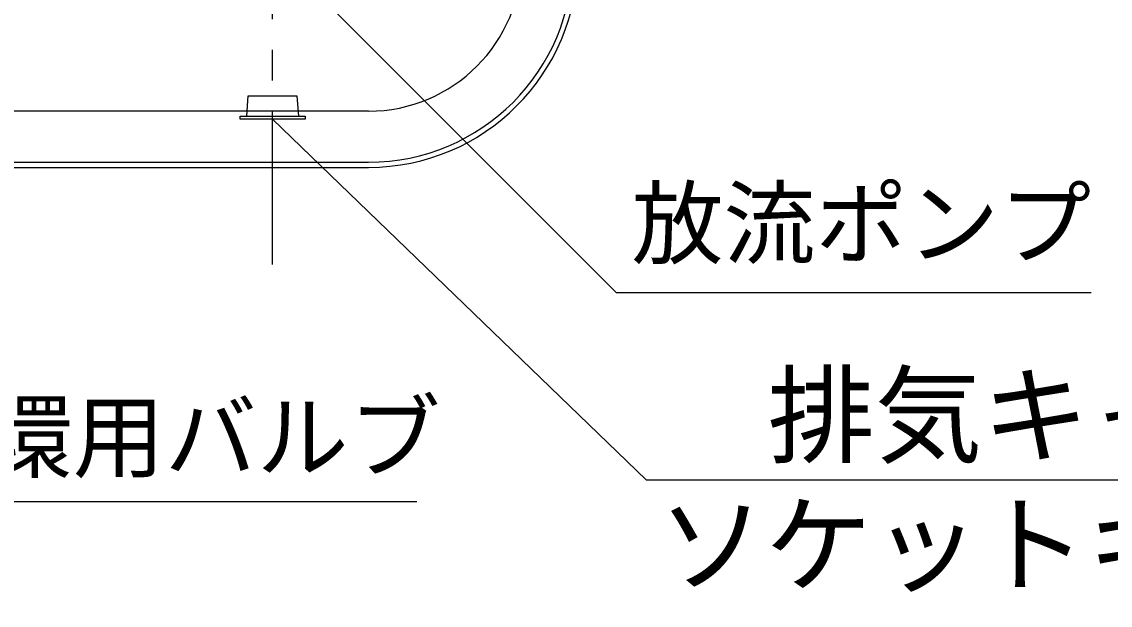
# Model space of a CAD drawing. Units: millimetres, scale not verified. Extents: x -21929 to 8910, y -6308 to 6308.
# Drawn here: x -3524 to -2458, y 351 to 922 of the extents above; entities that cross this region are included whole.
import ezdxf
from ezdxf.enums import TextEntityAlignment as Align

# ---------------------------------------------------------------- set-up
doc = ezdxf.new("R2010")
doc.units = ezdxf.units.MM
doc.header["$LTSCALE"] = 30
doc.linetypes.add('CHAIN1', pattern=[8, 5, -1, 1, -1])
doc.linetypes.add('DASHED1', pattern=[1.8, 1.2, -0.6])
doc.layers.add('0-0_0E', color=3, linetype='Continuous', lineweight=25)
doc.layers.add('0-5_文字', color=3, linetype='Continuous', lineweight=25)
doc.styles.add('ＭＳ ゴシック', font='')
doc.styles.get('ＭＳ ゴシック').set_extended_font_data('MS Gothic')

msp = doc.modelspace()

# ---------------------------------------------------------------- linework, layer by layer
at = {"layer": '0-0_0E', "linetype": 'CHAIN1'}
msp.add_line((-3278.67, 684.68), (-3278.67, 1764.68), dxfattribs=at)
at = {"layer": '0-0_0E'}
for p, q in [((-3245.73, 960.77), (-2942.18, 657.23)), ((-3184.67, 834.68), (-3658.67, 834.68)), ((-3310.42, 826.68), (-3310.42, 829.68)), ((-3310.42, 829.68), (-3246.92, 829.68)), ((-2912.74, 473.79), (-3278.67, 826.68)), ((-3658.67, 784.68), (-3184.67, 784.68)), ((-3658.67, 779.68), (-3184.67, 779.68)), ((-2942.18, 657.23), (-2477.18, 657.23)), ((-2912.74, 473.79), (-1895.98, 473.79)), ((-2912.74, 473.79), (-1895.98, 473.79))]:
    msp.add_line(p, q, dxfattribs=at)
at = {"layer": '0-0_0E', "linetype": 'DASHED1'}
msp.add_line((-3184.67, 834.68), (-3659.17, 834.68), dxfattribs=at)
at = {"layer": '0-0_0E'}
for points in [[(-3303.92, 829.68), (-3302.42, 849.68), (-3254.92, 849.68), (-3253.42, 829.68)], [(-3246.92, 829.68), (-3246.92, 826.68), (-3310.42, 826.68)]]:
    msp.add_lwpolyline(points, dxfattribs=at)
for radius in [200, 150, 205]:
    msp.add_arc((-3184.67, 984.68), radius, 270, 0, dxfattribs=at)
at = {"layer": '0-5_文字'}
msp.add_line((-3137.45, 452.17), (-3650.21, 452.17), dxfattribs=at)

# ---------------------------------------------------------------- texts
at = {"layer": '0-0_0E', "color": 4, "style": 'ＭＳ ゴシック'}
for s, height, p in [('放流ポンプ', 65.98, (-2927.18, 672.23)), ('排気キャップ', 76.98, (-2793.96, 475.45)), ('\u3000ソケットキャップφ40', 76.98, (-3006.47, 348.97))]:
    msp.add_text(s, height=height, dxfattribs=at).set_placement(p, align=Align.BOTTOM_LEFT)
at = {"layer": '0-5_文字', "color": 4, "style": 'ＭＳ ゴシック'}
msp.add_text('循環用バルブ', height=65.98, dxfattribs=at).set_placement((-3654.21, 463.17), align=Align.BOTTOM_LEFT)

doc.saveas('drawing.dxf')
